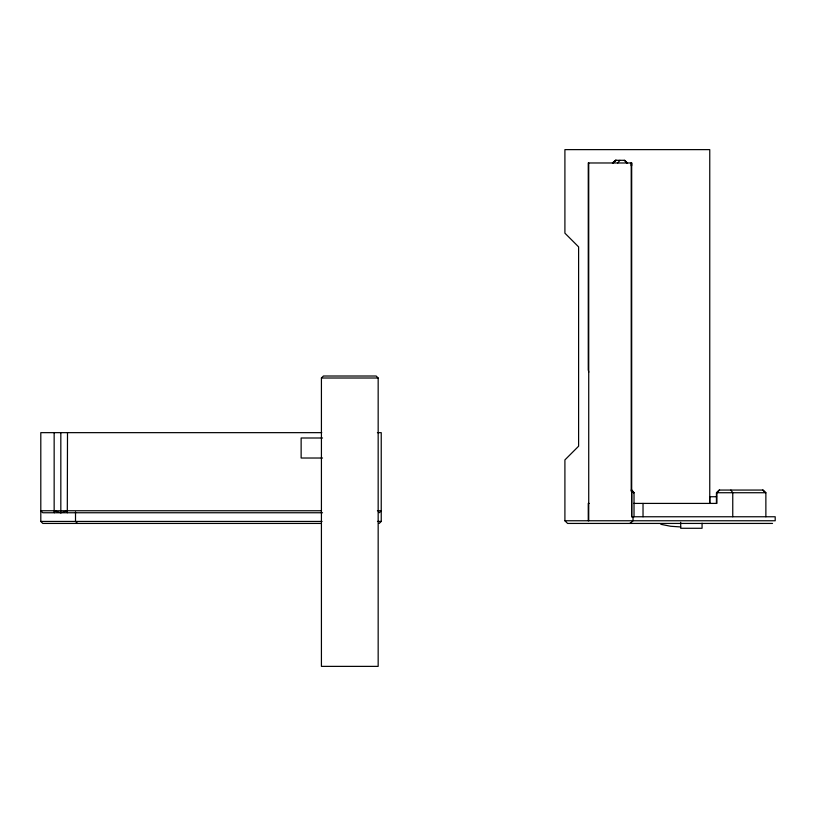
<?xml version="1.0" encoding="UTF-8"?>
<svg xmlns="http://www.w3.org/2000/svg" width="816" height="816" viewBox="0 0 816 816"><rect width="100%" height="100%" fill="white"/><g stroke="black" fill="none" stroke-linecap="round" stroke-linejoin="round"><path stroke-width="1.22" d="M588.254 520.761L588.254 503.411L589.193 503.411M588.724 520.761L588.724 162.976M631.217 165.648L631.217 162.976L631.217 491.303M631.686 165.648L631.686 162.976L588.254 162.976L588.254 369.903L588.795 372.178M716.581 496.73L709.757 496.73L709.757 503.411L709.757 149.624L564.907 149.624L564.907 233.172L578.605 246.881L578.605 446.209L564.907 459.908L564.907 520.761L775.2 520.761L775.2 516.763L631.686 516.763L631.686 162.976M643.028 516.763L643.028 503.411M67.3 512.754L67.504 432.653M617.743 162.976L619.925 160.303M321.422 378.012L323.422 376.013L376.156 376.013L378.165 378.012L378.165 666.376L321.422 666.376L321.422 378.012L378.165 378.012M379.226 512.754L381.235 510.755L377.42 510.755M379.226 523.433L381.235 521.434L381.235 432.653L377.42 432.653M629.881 523.433L630.778 522.536M630.35 523.433L633.022 520.761L633.022 516.763M633.553 503.411L716.897 503.411L716.897 492.731L719.559 490.059M612.816 162.976L615.539 160.303L624.679 160.303L627.351 162.976M613.285 162.976L616.009 160.303M612.398 162.976L615.662 160.303M612.867 162.976L616.131 160.303M54.152 432.653L54.152 510.755L60.823 512.754L67.504 510.755M321.749 432.653L40.8 432.653L40.8 521.434L42.799 523.433L321.331 523.433M322.544 437.998L301.135 437.998L301.135 458.021L322.544 458.021M716.897 492.731L765.867 492.731L765.877 516.763M321.535 510.755L40.8 510.755L42.799 512.754L322.534 512.754M40.8 521.434L322.055 521.434M377.471 521.434L381.235 521.434M772.528 523.433L567.579 523.433L564.907 520.761M680.707 526.942L670.691 526.279L660.838 524.321M624.209 160.303L626.882 162.976M765.867 492.731L763.195 490.059L719.1 490.059L716.428 492.731L716.428 503.411M762.725 490.059L765.398 492.731M77.51 523.433L75.511 521.434L75.511 511.938M631.686 516.763L631.686 490.059L634.022 492.731L634.022 516.763M631.686 490.059L634.022 492.731M730.891 490.059L732.758 492.731L732.758 516.763M54.152 510.755L54.346 512.754M702.066 523.199L702.066 528.278L680.707 528.278L680.707 522.291M60.823 432.653L60.823 512.754M633.553 492.731L631.217 490.059L633.563 492.731"/></g></svg>
